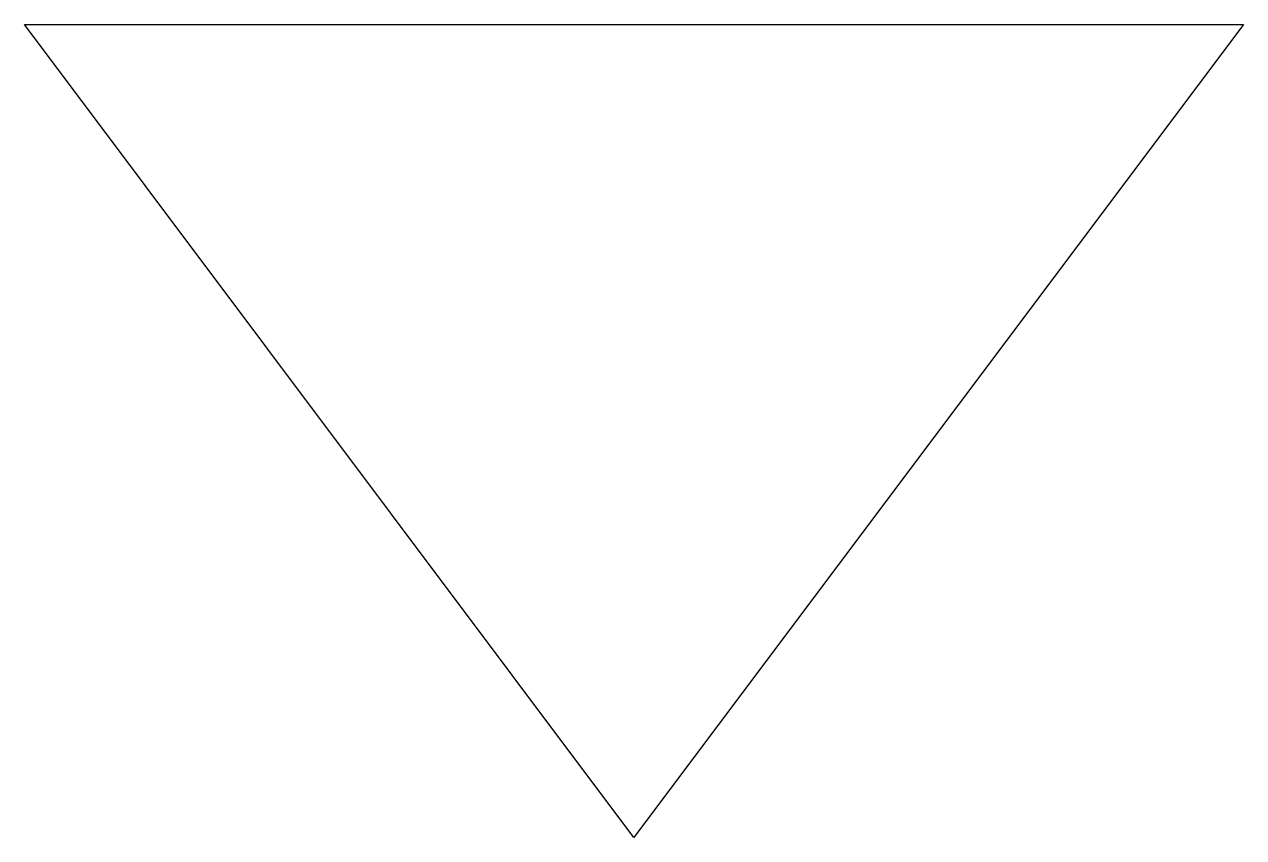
# Model space of a CAD drawing. Header units: metres. Extents: x 110 to 170.1, y 60 to 100.
import ezdxf

# ---------------------------------------------------------------- set-up
doc = ezdxf.new("R2010")
doc.units = ezdxf.units.M
picture_1 = doc.add_image_def('image1.jpg', size_in_pixel=(800, 600))

msp = doc.modelspace()

# ---------------------------------------------------------------- pictures from other files: only their frames are drawn
image = msp.add_image(picture_1, insert=(100, 50), size_in_units=(80, 60), dxfattribs=dict(brightness=70, contrast=30, fade=15))
image.set_boundary_path([(100, 100), (700, 100), (400, 500), (100, 100)])

doc.saveas('drawing.dxf')
